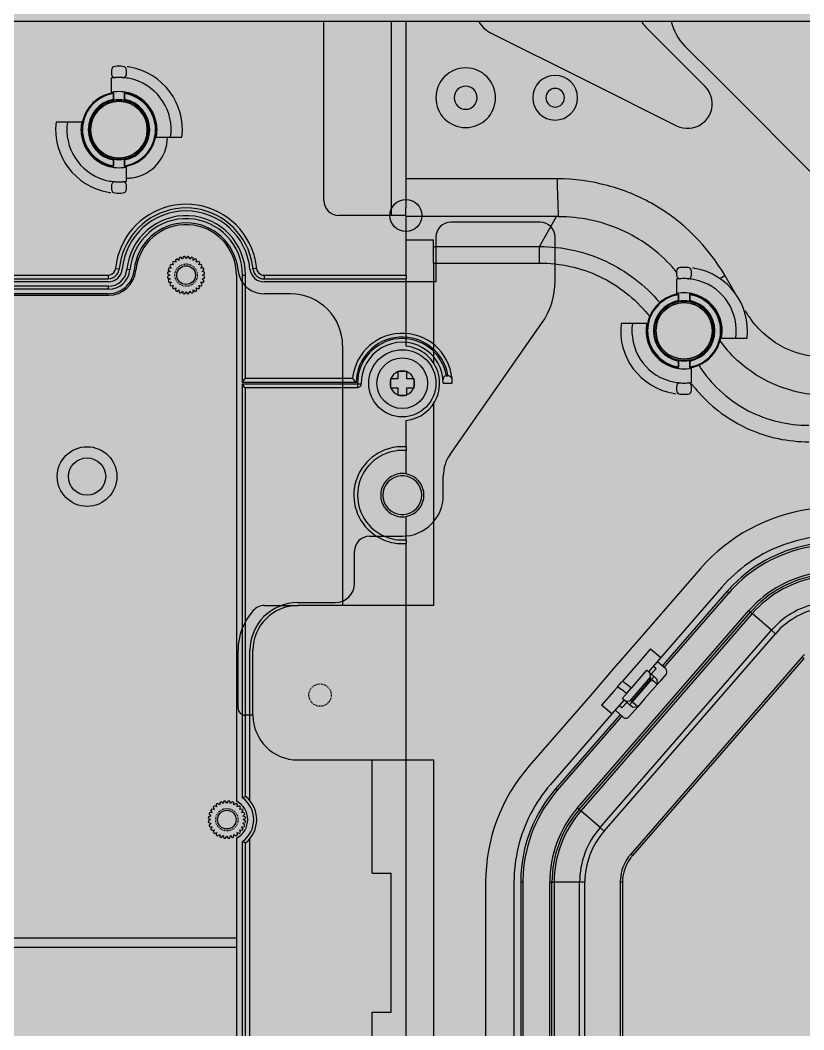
# Model space of a CAD drawing. Header units: millimetres. Extents: x -1070 to 42146, y 1440 to 12921.
# Drawn here: x 5864.5 to 5969.6, y 3381.2 to 3516.5 of the extents above; entities that cross this region are included whole.
import ezdxf

# ---------------------------------------------------------------- set-up
doc = ezdxf.new("R2010")
doc.units = ezdxf.units.MM
doc.linetypes.add('HIDDEN', pattern=[0.2, 0.1, -0.1])
for name, color, linetype in [('CITI-3MM实线CONTINUOUS', 7, 'Continuous'), ('CITIE-TAO实线CONTINUOUS', 7, 'Continuous'), ('CUPOST实线CONTINUOUS', 7, 'Continuous'), ('CUPOST隐藏线HIDDEN', 7, 'Continuous'), ('DW-PLUS-XIANGTI隐藏线HIDDEN', 7, 'Continuous'), ('M4-S_3实线CONTINUOUS', 7, 'Continuous'), ('M4-S实线CONTINUOUS', 7, 'Continuous'), ('QUE-PLATE-0314实线CONTINUOUS', 7, 'Continuous')]:
    doc.layers.add(name, color=color, linetype=linetype)

msp = doc.modelspace()

# ---------------------------------------------------------------- hatches: boundary and pattern name
at = {"lineweight": -3}
h = msp.add_hatch(color=256, dxfattribs=at)
h.dxf.hatch_style = 1
h.paths.add_polyline_path([(5611.757, 3767.826), (5611.757, 2767.826), (6111.757, 2767.826), (6111.757, 3767.826)])

# ---------------------------------------------------------------- linework, layer by layer
at = {"color": 7, "linetype": 'Continuous', "lineweight": -3}
for p, q in [((5986.157, 3516.326), (5863.257, 3516.326)), ((5905.236, 3492.326), (5905.236, 3516.326)), ((5914.257, 3516.326), (5914.257, 3490.326)), ((5916.257, 3491.327), (5916.257, 3516.326)), ((5949.754, 3514.24), (5948.432, 3515.563)), ((5927.502, 3514.874), (5940.413, 3508.419)), ((5952.321, 3511.674), (5949.754, 3514.24)), ((5953.664, 3513.018), (5957.703, 3508.978)), ((5956.36, 3507.635), (5952.321, 3511.674)), ((5876.757, 3509.81), (5876.757, 3509.309)), ((5878.757, 3509.309), (5878.757, 3509.81)), ((5876.757, 3506.827), (5876.757, 3508.754)), ((5940.413, 3508.419), (5952.551, 3502.35)), ((5957.703, 3508.978), (5981.948, 3484.733)), ((5877.007, 3506.668), (5877.007, 3506.769)), ((5877.007, 3506.668), (5877.007, 3505.882)), ((5877.007, 3505.882), (5877.007, 3505.78)), ((5878.507, 3506.769), (5878.507, 3506.668)), ((5878.507, 3506.668), (5878.507, 3505.882)), ((5878.507, 3505.78), (5878.507, 3505.882)), ((5870.829, 3502.826), (5869.316, 3502.826)), ((5872.756, 3502.826), (5870.829, 3502.826)), ((5882.758, 3500.826), (5884.685, 3500.826)), ((5884.685, 3500.826), (5886.198, 3500.826)), ((5877.007, 3497.871), (5877.007, 3497.77)), ((5877.007, 3497.77), (5877.007, 3496.984)), ((5878.507, 3497.77), (5878.507, 3497.871)), ((5878.507, 3497.77), (5878.507, 3496.984)), ((5877.007, 3496.882), (5877.007, 3496.984)), ((5878.507, 3496.984), (5878.507, 3496.882)), ((5878.757, 3494.898), (5878.757, 3496.825)), ((5920.757, 3495.239), (5916.257, 3495.237)), ((5936.551, 3495.246), (5920.757, 3495.239)), ((5876.757, 3494.343), (5876.757, 3493.842)), ((5878.757, 3493.842), (5878.757, 3494.343)), ((5916.241, 3490.326), (5916.241, 3491.327)), ((5916.257, 3490.326), (5907.236, 3490.326)), ((5916.257, 3482.326), (5916.257, 3490.326)), ((5936.456, 3490.164), (5916.257, 3490.164)), ((5934.151, 3486.171), (5936.456, 3490.164)), ((5916.257, 3487.054), (5919.957, 3487.054)), ((5919.957, 3486.171), (5919.957, 3487.054)), ((5919.957, 3483.949), (5919.957, 3486.171)), ((5919.957, 3486.171), (5934.151, 3486.171)), ((5934.151, 3483.949), (5934.151, 3486.171)), ((5919.957, 3483.949), (5919.957, 3470.539)), ((5919.957, 3483.949), (5934.151, 3483.949)), ((5877.3, 3483.231), (5877.798, 3483.183)), ((5896.214, 3483.231), (5895.716, 3483.183)), ((5952.554, 3482.841), (5952.554, 3482.34)), ((5954.554, 3482.34), (5954.554, 3482.841)), ((5863.257, 3482.326), (5876.304, 3482.326)), ((5863.257, 3481.826), (5876.304, 3481.826)), ((5876.304, 3482.326), (5876.304, 3481.826)), ((5897.209, 3482.326), (5916.257, 3482.326)), ((5897.209, 3482.326), (5897.209, 3481.826)), ((5897.209, 3481.826), (5916.257, 3481.826)), ((5916.257, 3482.326), (5916.257, 3481.826)), ((5916.257, 3472.801), (5916.257, 3481.826)), ((5952.554, 3481.785), (5952.554, 3479.858)), ((5958.35, 3481.872), (5959.037, 3482.262)), ((5960.401, 3479.893), (5959.04, 3482.251)), ((5876.304, 3479.826), (5847.209, 3479.826)), ((5900.757, 3479.826), (5897.209, 3479.826)), ((5952.804, 3479.699), (5952.804, 3479.801)), ((5952.804, 3479.699), (5952.804, 3478.913)), ((5952.804, 3478.913), (5952.804, 3478.812)), ((5954.304, 3479.801), (5954.304, 3479.699)), ((5954.304, 3479.699), (5954.304, 3478.913)), ((5954.304, 3478.812), (5954.304, 3478.913)), ((5946.625, 3475.857), (5945.113, 3475.857)), ((5948.553, 3475.857), (5946.625, 3475.857)), ((5958.555, 3473.857), (5960.482, 3473.857)), ((5960.482, 3473.857), (5961.995, 3473.857)), ((5907.757, 3472.826), (5907.757, 3438.026)), ((5952.804, 3470.903), (5952.804, 3470.801)), ((5952.804, 3470.801), (5952.804, 3470.015)), ((5954.304, 3470.801), (5954.304, 3470.903)), ((5954.304, 3470.801), (5954.304, 3470.015)), ((5952.804, 3469.914), (5952.804, 3470.015)), ((5954.304, 3470.015), (5954.304, 3469.914)), ((5954.554, 3467.929), (5954.554, 3469.856)), ((5952.554, 3467.374), (5952.554, 3466.873)), ((5954.554, 3466.873), (5954.554, 3467.374)), ((5919.957, 3465.113), (5919.957, 3438.026)), ((5916.257, 3459.307), (5916.257, 3462.851)), ((5916.257, 3459.307), (5916.257, 3458.805)), ((5916.257, 3455.682), (5916.257, 3458.805)), ((5916.257, 3446.847), (5916.257, 3449.969)), ((5915.522, 3446.83), (5916.257, 3446.847)), ((5916.257, 3446.847), (5916.257, 3446.345)), ((5916.257, 3438.026), (5916.257, 3446.345)), ((5955.762, 3442.986), (5947.547, 3433.536)), ((5958.63, 3440.493), (5950.415, 3431.043)), ((5951.094, 3430.452), (5959.309, 3439.903)), ((5951.32, 3430.255), (5959.536, 3439.706)), ((5959.309, 3439.903), (5959.536, 3439.706)), ((5897.253, 3438.026), (5901.725, 3438.026)), ((5907.757, 3438.026), (5901.725, 3438.026)), ((5916.257, 3438.026), (5907.757, 3438.026)), ((5919.957, 3438.026), (5916.257, 3438.026)), ((5916.257, 3417.326), (5916.257, 3438.026)), ((5939.261, 3410.896), (5962.253, 3437.344)), ((5939.488, 3410.699), (5962.479, 3437.147)), ((5962.7, 3436.955), (5939.709, 3410.507)), ((5962.253, 3437.344), (5962.479, 3437.147)), ((5962.479, 3437.147), (5962.7, 3436.955)), ((5965.277, 3434.715), (5962.7, 3436.955)), ((5942.286, 3408.267), (5965.277, 3434.715)), ((5942.819, 3407.803), (5965.811, 3434.251)), ((5965.811, 3434.251), (5965.277, 3434.715)), ((5947.547, 3433.536), (5943.838, 3429.269)), ((5893.725, 3424.326), (5893.725, 3432.026)), ((5895.725, 3423.326), (5895.725, 3432.026)), ((5969.385, 3431.144), (5946.393, 3404.696)), ((5949.056, 3432.223), (5947.416, 3430.337)), ((5949.056, 3432.223), (5950.415, 3431.043)), ((5969.611, 3430.948), (5969.385, 3431.144)), ((5947.416, 3430.337), (5945.277, 3427.876)), ((5969.611, 3430.948), (5946.62, 3404.499)), ((5950.415, 3431.043), (5948.775, 3429.156)), ((5949.431, 3429.91), (5949.808, 3429.582)), ((5951.088, 3429.53), (5950.031, 3430.449)), ((5950.635, 3429.924), (5951.094, 3430.452)), ((5950.861, 3429.727), (5951.32, 3430.255)), ((5943.838, 3429.269), (5943.098, 3428.418)), ((5946.48, 3426.973), (5948.548, 3429.353)), ((5948.775, 3429.156), (5948.548, 3429.353)), ((5948.963, 3428.992), (5948.775, 3429.156)), ((5948.963, 3428.992), (5949.274, 3428.721)), ((5948.963, 3428.992), (5949.004, 3428.41)), ((5949.808, 3429.582), (5949.152, 3428.828)), ((5949.529, 3428.5), (5949.201, 3428.122)), ((5949.274, 3428.721), (5949.434, 3428.582)), ((5949.434, 3428.582), (5949.529, 3428.5)), ((5949.529, 3428.5), (5949.907, 3428.172)), ((5951.137, 3428.825), (5950.284, 3427.844)), ((5943.098, 3428.418), (5940.986, 3425.988)), ((5944.607, 3427.105), (5944.136, 3426.563)), ((5944.607, 3427.105), (5944.69, 3427.2)), ((5944.69, 3427.2), (5945.164, 3427.746)), ((5945.164, 3427.746), (5945.277, 3427.876)), ((5949.004, 3428.41), (5946.264, 3425.259)), ((5949.106, 3428.205), (5946.482, 3425.186)), ((5949.201, 3428.122), (5946.577, 3425.103)), ((5949.956, 3427.466), (5948.215, 3425.464)), ((5949.106, 3428.205), (5949.201, 3428.122)), ((5949.201, 3428.122), (5949.3, 3428.037)), ((5949.3, 3428.037), (5949.49, 3427.871)), ((5949.49, 3427.871), (5949.956, 3427.466)), ((5949.907, 3428.172), (5949.956, 3427.466)), ((5950.284, 3427.844), (5949.956, 3427.466)), ((5940.986, 3425.988), (5932.771, 3416.538)), ((5944.136, 3426.563), (5942.496, 3424.676)), ((5945.268, 3425.579), (5945.739, 3426.121)), ((5945.739, 3426.121), (5945.822, 3426.216)), ((5945.822, 3426.216), (5946.409, 3426.892)), ((5946.409, 3426.892), (5946.48, 3426.973)), ((5943.854, 3423.495), (5942.496, 3424.676)), ((5945.494, 3425.382), (5943.854, 3423.495)), ((5945.216, 3424.299), (5944.838, 3424.627)), ((5945.872, 3425.054), (5945.216, 3424.299)), ((5945.683, 3425.218), (5945.268, 3425.579)), ((5945.683, 3425.218), (5946.264, 3425.259)), ((5945.994, 3424.948), (5945.683, 3425.218)), ((5946.154, 3424.809), (5945.994, 3424.948)), ((5946.249, 3424.726), (5946.154, 3424.809)), ((5946.249, 3424.726), (5946.577, 3425.103)), ((5946.626, 3424.398), (5946.249, 3424.726)), ((5946.577, 3425.103), (5946.482, 3425.186)), ((5946.676, 3425.018), (5946.577, 3425.103)), ((5946.626, 3424.398), (5947.332, 3424.447)), ((5947.332, 3424.447), (5946.676, 3425.018)), ((5947.332, 3424.447), (5947.004, 3424.07)), ((5948.215, 3425.464), (5947.332, 3424.447)), ((5895.725, 3423.326), (5894.725, 3423.326)), ((5943.854, 3423.495), (5935.639, 3414.045)), ((5944.389, 3423.958), (5945.445, 3423.04)), ((5944.993, 3423.433), (5944.533, 3422.905)), ((5945.219, 3423.236), (5944.76, 3422.708)), ((5947.004, 3424.07), (5946.151, 3423.089)), ((5944.533, 3422.905), (5936.318, 3413.454)), ((5944.76, 3422.708), (5936.544, 3413.257)), ((5901.725, 3417.326), (5916.257, 3417.326)), ((5911.725, 3402.154), (5911.725, 3417.326)), ((5916.257, 3417.326), (5919.957, 3417.326)), ((5916.257, 3368.326), (5916.257, 3417.326)), ((5919.957, 3417.326), (5919.957, 3368.326)), ((5936.544, 3413.257), (5936.318, 3413.454)), ((5939.261, 3410.896), (5939.488, 3410.699)), ((5939.488, 3410.699), (5939.709, 3410.507)), ((5942.286, 3408.267), (5939.709, 3410.507)), ((5942.819, 3407.803), (5942.286, 3408.267)), ((5946.62, 3404.499), (5946.393, 3404.696)), ((5911.725, 3402.154), (5914.257, 3402.154)), ((5914.257, 3383.498), (5914.257, 3402.154)), ((5926.933, 3400.924), (5926.933, 3358.504)), ((5930.733, 3400.924), (5930.733, 3358.504)), ((5931.633, 3400.924), (5931.633, 3358.504)), ((5931.933, 3400.924), (5931.633, 3400.924)), ((5931.933, 3400.924), (5931.933, 3358.504)), ((5935.533, 3358.504), (5935.533, 3400.924)), ((5935.533, 3400.924), (5935.833, 3400.924)), ((5935.833, 3361.163), (5935.833, 3400.924)), ((5935.833, 3400.924), (5936.126, 3400.924)), ((5936.126, 3400.924), (5936.126, 3361.163)), ((5939.54, 3400.924), (5936.126, 3400.924)), ((5940.247, 3400.924), (5939.54, 3400.924)), ((5939.54, 3361.163), (5939.54, 3400.924)), ((5940.247, 3361.163), (5940.247, 3400.924)), ((5944.983, 3400.924), (5944.983, 3361.163)), ((5945.283, 3400.924), (5944.983, 3400.924)), ((5945.283, 3400.924), (5945.283, 3361.163)), ((5911.725, 3368.326), (5911.725, 3383.498)), ((5911.725, 3383.498), (5914.257, 3383.498))]:
    msp.add_line(p, q, dxfattribs=at)
at = {"color": 1, "lineweight": -3}
msp.add_circle((5916.241, 3490.326), 2.14, dxfattribs=at)
at = {"color": 7, "linetype": 'Continuous', "lineweight": -3}
for centre, radius, start, end in [((5928.977, 3517.826), 3.3, 207.03569, 230.94721), ((5928.977, 3517.826), 3.3, 230.94721, 243.43495), ((5950.694, 3517.826), 3.2, 207.95319, 225), ((5958.472, 3517.826), 6.8, 192.74359, 225), ((5877.257, 3509.81), 0.5, 93.58332, 180), ((5877.757, 3501.826), 8.5, 86.41668, 93.58332), ((5878.257, 3509.81), 0.5, 0, 86.41668), ((5877.757, 3501.826), 8.5, 80.15881, 82.46232), ((5877.757, 3501.826), 8.5, 353.24367, 80.15881), ((5924.257, 3506.107), 4, 0, 180), ((5877.257, 3509.309), 0.5, 180, 273.82255), ((5877.757, 3501.826), 7, 95.29417, 98.21321), ((5877.757, 3501.826), 7, 86.17745, 93.82255), ((5878.257, 3509.309), 0.5, 266.17745, 0), ((5877.757, 3501.826), 7, 79.76053, 86.17743), ((5877.757, 3501.826), 7, 73.4912, 79.76053), ((5877.757, 3501.826), 7, 351.78679, 73.4912), ((5936.257, 3506.107), 3, 0, 180), ((5924.257, 3506.107), 1.55, 0, 180), ((5936.257, 3506.107), 1.25, 0, 180), ((5954.026, 3505.301), 3.3, 336.11579, 45), ((5877.757, 3501.826), 5, 98.62693, 177.53429), ((5877.757, 3501.826), 4.9, 98.80437, 261.19563), ((5877.757, 3501.826), 4.125, 100.47568, 259.52432), ((5877.757, 3501.826), 4.025, 100.739, 180), ((5877.757, 3501.826), 4, 100.74093, 177.39131), ((5877.757, 3501.826), 4, 100.74093, 177.39131), ((5877.757, 3501.826), 3.8, 0, 180), ((5877.757, 3501.826), 5.1, 71.32047, 101.30773), ((5877.757, 3501.826), 4.025, 79.261, 100.739), ((5877.757, 3501.826), 4, 79.25907, 100.74093), ((5877.757, 3501.826), 4, 79.25907, 100.74093), ((5877.757, 3501.826), 4, 2.60869, 79.25907), ((5877.757, 3501.826), 5, 0, 81.37307), ((5877.757, 3501.826), 4.9, 278.80437, 81.19563), ((5877.757, 3501.826), 4.125, 280.47568, 79.52432), ((5877.757, 3501.826), 4.025, 0, 79.261), ((5877.757, 3501.826), 5.1, 11.21536, 71.32047), ((5878.757, 3500.826), 5.5, 68.64836, 72.7264), ((5924.257, 3506.107), 4, 180, 0), ((5924.257, 3506.107), 1.55, 180, 0), ((5936.257, 3506.107), 3, 180, 0), ((5936.257, 3506.107), 1.25, 180, 0), ((5954.026, 3505.301), 3.3, 304.69073, 336.11579), ((5877.757, 3501.826), 8.5, 173.24367, 260.15881), ((5877.757, 3501.826), 7, 171.78679, 253.4912), ((5877.757, 3501.826), 5.1, 176.40894, 191.21536), ((5877.757, 3501.826), 5.1, 168.69227, 176.40894), ((5877.757, 3501.826), 5, 177.53429, 180), ((5877.757, 3501.826), 5, 180, 261.37307), ((5877.757, 3501.826), 4.025, 180, 259.261), ((5877.757, 3501.826), 4, 177.39131, 180), ((5877.757, 3501.826), 4, 177.39131, 180), ((5877.757, 3501.826), 4, 180, 182.60869), ((5877.757, 3501.826), 4, 180, 182.60869), ((5877.757, 3501.826), 4, 182.60869, 259.25907), ((5877.757, 3501.826), 4, 182.60869, 259.25907), ((5877.757, 3501.826), 3.8, 180, 0), ((5877.757, 3501.826), 4, 280.74093, 357.39131), ((5877.757, 3501.826), 4.025, 280.739, 0), ((5877.757, 3501.826), 5, 278.62693, 357.53429), ((5877.757, 3501.826), 4, 0, 2.60869), ((5877.757, 3501.826), 4, 0, 2.60869), ((5877.757, 3501.826), 4, 357.39131, 0), ((5877.757, 3501.826), 5, 357.53429, 0), ((5877.757, 3501.826), 5.1, 356.40894, 11.21536), ((5954.026, 3505.301), 3.3, 243.43495, 304.69073), ((5877.757, 3501.826), 5.1, 191.21536, 251.32047), ((5878.757, 3500.826), 5.5, 277.70834, 0), ((5877.757, 3501.826), 5.1, 348.69227, 356.40894), ((5878.757, 3500.826), 5.5, 197.29719, 201.35164), ((5877.757, 3501.826), 4.025, 259.261, 280.739), ((5877.757, 3501.826), 4, 259.25907, 280.74093), ((5877.757, 3501.826), 4, 259.25907, 280.74093), ((5877.757, 3501.826), 5.1, 251.32047, 281.30773), ((5877.757, 3501.826), 7, 253.4912, 259.76053), ((5877.757, 3501.826), 7, 259.76053, 266.17743), ((5877.257, 3494.343), 0.5, 86.17745, 180), ((5877.757, 3501.826), 7, 266.17745, 273.82255), ((5878.257, 3494.343), 0.5, 0, 93.82255), ((5877.757, 3501.826), 7, 275.29417, 278.21321), ((5878.757, 3500.826), 5.5, 270, 277.70834), ((4705.174, 3451.891), 1232.14, 1.779943, 2.016316), ((5877.757, 3501.826), 8.5, 260.15881, 262.46232), ((5877.257, 3493.842), 0.5, 180, 266.41668), ((5878.257, 3493.842), 0.5, 273.58332, 0), ((5877.757, 3501.826), 8.5, 266.41668, 273.58332), ((5907.236, 3492.326), 2, 180, 270), ((5886.757, 3482.326), 9.5, 18.07978, 161.92042), ((5886.757, 3482.326), 9, 17.98118, 162.01862), ((5886.757, 3482.326), 7, 5.46502, 174.53498), ((5886.757, 3482.326), 9.5, 161.92042, 168.15549), ((5886.757, 3482.326), 9.5, 5.46502, 18.07978), ((5886.757, 3482.326), 9.5, 168.15549, 174.53498), ((5886.757, 3482.326), 9, 168.27738, 174.53498), ((5886.757, 3482.326), 9, 162.01862, 168.27738), ((5886.757, 3482.326), 9, 5.46502, 17.98118), ((5876.304, 3483.326), 1, 270, 335.42213), ((5876.304, 3483.326), 1, 335.42213, 344.74108), ((5876.304, 3483.326), 1, 344.74108, 354.53498), ((5876.304, 3483.326), 1.5, 316.96044, 345.14363), ((5876.304, 3483.326), 1.5, 345.14363, 354.53498), ((5876.304, 3483.326), 3.5, 344.73913, 354.53498), ((5897.209, 3483.326), 3.5, 185.46502, 188.65939), ((5897.209, 3483.326), 3.5, 188.65939, 213.64335), ((5897.209, 3483.326), 1.5, 185.46502, 232.42546), ((5897.209, 3483.326), 1, 185.46502, 241.82368), ((5936.819, 3469.708), 20.431, 39.63344, 42.04869), ((5953.054, 3482.841), 0.5, 93.58332, 180), ((5953.554, 3474.857), 8.5, 86.41668, 93.58332), ((5954.054, 3482.841), 0.5, 0, 86.41668), ((5953.554, 3474.857), 8.5, 80.15881, 82.46232), ((5953.554, 3474.857), 8.5, 353.24367, 80.15881), ((5876.304, 3483.326), 1.5, 270, 316.96044), ((5876.304, 3483.326), 3.5, 317.04975, 344.73913), ((5897.209, 3483.326), 3.5, 213.64335, 222.95025), ((5897.209, 3483.326), 1.5, 232.42546, 260.60865), ((5897.209, 3483.326), 1, 241.82368, 260.20611), ((5897.209, 3483.326), 1.5, 260.60865, 270), ((5897.209, 3483.326), 1, 260.20611, 270), ((5953.054, 3482.34), 0.5, 180, 273.82255), ((5953.554, 3474.857), 7, 95.29417, 98.21321), ((5953.554, 3474.857), 7, 90, 93.82255), ((5953.554, 3474.857), 7, 86.17745, 90), ((5954.054, 3482.34), 0.5, 266.17745, 0), ((5953.554, 3474.857), 7, 79.76053, 86.17743), ((5953.554, 3474.857), 7, 73.4912, 79.76053), ((5953.554, 3474.857), 7, 351.78679, 73.4912), ((5876.304, 3483.326), 3.5, 270, 317.04975), ((5897.209, 3483.326), 3.5, 222.95025, 270), ((5953.554, 3474.857), 5.1, 71.32047, 101.30773), ((5900.757, 3472.826), 7, 0, 90), ((5953.554, 3474.857), 5, 98.62693, 177.53429), ((5953.554, 3474.857), 4.9, 98.80437, 261.19563), ((5953.554, 3474.857), 4.125, 100.47568, 259.52432), ((5953.554, 3474.857), 4.025, 100.739, 180), ((5953.554, 3474.857), 4, 100.74093, 177.39131), ((5953.554, 3474.857), 4, 100.74093, 177.39131), ((5953.554, 3474.857), 3.8, 0, 180), ((5953.554, 3474.857), 4.025, 79.261, 100.739), ((5953.554, 3474.857), 4, 79.25907, 100.74093), ((5953.554, 3474.857), 4, 79.25907, 100.74093), ((5953.554, 3474.857), 4, 2.60869, 79.25907), ((5953.554, 3474.857), 5, 0, 81.37307), ((5953.554, 3474.857), 4.9, 278.80437, 81.19563), ((5953.554, 3474.857), 4.125, 280.47568, 79.52432), ((5953.554, 3474.857), 4.025, 0, 79.261), ((5953.554, 3474.857), 5.1, 11.21536, 71.32047), ((5972.644, 3483.828), 12.572, 209.72265, 217.28395), ((5953.554, 3474.857), 8.5, 173.24367, 260.15881), ((5953.554, 3474.857), 7, 171.78679, 253.4912), ((5953.554, 3474.857), 5.1, 168.69227, 176.40894), ((5934.022, 3465.059), 18.973, 38.144, 39.28673), ((5953.554, 3474.857), 5.1, 356.40894, 11.21536), ((5953.554, 3474.857), 5.1, 176.40894, 191.21536), ((5953.554, 3474.857), 5, 177.53429, 180), ((5953.554, 3474.857), 5, 180, 261.37307), ((5953.554, 3474.857), 4.025, 180, 259.261), ((5953.554, 3474.857), 4, 177.39131, 180), ((5953.554, 3474.857), 4, 177.39131, 180), ((5953.554, 3474.857), 4, 180, 182.60869), ((5953.554, 3474.857), 4, 180, 182.60869), ((5953.554, 3474.857), 4, 182.60869, 259.25907), ((5953.554, 3474.857), 4, 182.60869, 259.25907), ((5953.554, 3474.857), 3.8, 180, 0), ((5953.554, 3474.857), 4, 280.74093, 357.39131), ((5953.554, 3474.857), 4.025, 280.739, 0), ((5953.554, 3474.857), 5, 278.62693, 357.53429), ((5953.554, 3474.857), 4, 0, 2.60869), ((5953.554, 3474.857), 4, 357.39131, 0), ((5953.554, 3474.857), 5, 357.53429, 0), ((5953.554, 3474.857), 5.1, 348.69227, 356.40894), ((5953.554, 3474.857), 5.1, 191.21536, 251.32047), ((5972.846, 3484.121), 17.964, 216.24028, 219.37463), ((5915.757, 3467.826), 5, 49.11788, 84.26083), ((5972.86, 3484.132), 17.981, 219.37363, 223.10396), ((5915.757, 3467.826), 5, 338.93197, 49.11788), ((5953.554, 3474.857), 4.025, 259.261, 280.739), ((5953.554, 3474.857), 4, 259.25907, 280.74093), ((5953.554, 3474.857), 4, 259.25907, 280.74093), ((5915.757, 3467.826), 1.65, 0, 180), ((5953.554, 3474.857), 5.1, 251.32047, 281.30773), ((5970.515, 3479.812), 17.785, 212.50322, 214.71887), ((5915.757, 3467.826), 1.65, 180, 0), ((5953.554, 3474.857), 7, 253.4912, 259.76053), ((5953.554, 3474.857), 7, 259.76053, 266.17743), ((5953.054, 3467.374), 0.5, 86.17745, 180), ((5953.554, 3474.857), 7, 266.17745, 273.82255), ((5954.054, 3467.374), 0.5, 0, 93.82255), ((5953.554, 3474.857), 7, 275.29417, 278.21321), ((5970.326, 3479.755), 19.812, 217.2378, 219.48717), ((5953.554, 3474.857), 8.5, 260.15881, 262.46232), ((5953.054, 3466.873), 0.5, 180, 266.41668), ((5953.554, 3474.857), 8.5, 266.41668, 273.58332), ((5954.054, 3466.873), 0.5, 273.58332, 0), ((5970.372, 3479.792), 19.87, 219.48685, 221.63157), ((5915.757, 3467.826), 5, 275.73917, 338.93197), ((5915.757, 3452.826), 6.5, 106.56201, 246.48078), ((5915.757, 3452.826), 6, 106.27553, 253.72456), ((5915.757, 3452.826), 6.5, 85.58827, 106.56201), ((5915.757, 3452.826), 6, 92.23784, 106.27553), ((5915.757, 3452.826), 6, 85.21981, 92.23784), ((5915.757, 3452.826), 2.9, 111.43698, 180), ((5915.757, 3452.826), 2.9, 68.55796, 111.43698), ((5915.757, 3452.826), 2.9, 0, 68.55796), ((5915.757, 3452.826), 2.6, 94.35052, 180), ((5915.757, 3452.826), 2.6, 85.64472, 94.35052), ((5915.757, 3452.826), 2.6, 0, 85.64472), ((5915.757, 3452.826), 2.9, 180, 248.56518), ((5915.757, 3452.826), 2.6, 180, 265.64931), ((5915.757, 3452.826), 2.6, 274.35317, 0), ((5915.757, 3452.826), 2.9, 291.4327, 0), ((5915.757, 3452.826), 2.9, 248.56518, 291.4327), ((5915.757, 3452.826), 2.6, 265.64931, 274.35317), ((5973.724, 3427.372), 23.8, 98, 139), ((5915.757, 3452.826), 6.5, 246.48078, 260.29262), ((5915.757, 3452.826), 6, 253.72456, 267.76219), ((5915.757, 3452.826), 6.5, 260.29262, 267.25173), ((5915.757, 3452.826), 6.5, 267.25173, 274.41173), ((5973.724, 3427.372), 19.1, 98, 135.5632), ((5973.724, 3427.372), 20, 98, 111.66767), ((5973.724, 3427.372), 18.8, 98, 135.57998), ((5973.724, 3427.372), 20, 111.66767, 125.33729), ((5973.724, 3427.372), 20, 125.33729, 139), ((5973.724, 3427.372), 15.2, 98, 139), ((5973.724, 3427.372), 14.9, 98, 139), ((5973.724, 3427.372), 19.1, 135.5632, 139), ((5973.724, 3427.372), 14.607, 98, 139), ((5973.724, 3427.372), 18.8, 135.57998, 139), ((5901.725, 3432.026), 6, 90, 180), ((5897.253, 3436.026), 2, 90, 138.18969), ((5973.724, 3427.372), 11.193, 98, 139), ((5901.725, 3432.026), 8, 138.18969, 180), ((5973.724, 3427.372), 10.486, 98, 139), ((5973.724, 3427.372), 5.75, 134.39694, 139), ((5950.76, 3429.153), 0.5, 319, 49), ((5941.757, 3421.826), 6, 59.71281, 61.6346), ((5942.037, 3422.319), 6.433, 56.1753, 59.7563), ((5941.757, 3421.826), 6, 50.10364, 59.71281), ((5941.757, 3421.826), 6, 47.20795, 50.10364), ((5894.725, 3424.326), 1, 180, 270), ((5901.725, 3423.326), 6, 180, 270), ((5945.774, 3423.417), 0.5, 229, 319), ((5950.733, 3400.924), 23.8, 139, 180), ((5950.733, 3400.924), 20, 139, 152.66765), ((5950.733, 3400.924), 19.1, 139, 176.5632), ((5950.733, 3400.924), 18.8, 139, 176.57999), ((5950.733, 3400.924), 15.2, 139, 180), ((5950.733, 3400.924), 20, 152.66765, 166.3372), ((5950.733, 3400.924), 14.9, 139, 180), ((5950.733, 3400.924), 14.607, 139, 180), ((5950.733, 3400.924), 11.193, 139, 180), ((5950.733, 3400.924), 10.486, 139, 180), ((5950.733, 3400.924), 20, 166.3372, 180), ((5950.733, 3400.924), 5.75, 143.60306, 175.39694), ((5950.733, 3400.924), 5.45, 143.58705, 175.41209), ((5950.733, 3400.924), 5.75, 139, 143.60306), ((5950.733, 3400.924), 5.45, 139, 143.58705), ((5950.733, 3400.924), 19.1, 176.5632, 180), ((5950.733, 3400.924), 18.8, 176.57999, 180), ((5950.733, 3400.924), 5.75, 175.39694, 180), ((5950.733, 3400.924), 5.45, 175.41209, 180)]:
    msp.add_arc(centre, radius, start, end, dxfattribs=at)
for centre, major_axis, ratio, start_param, end_param in [((5932.211, 3461.754), (9.608, 27.513), 0.7373697, 0.2400649, 0.2520176), ((5949.303, 3428.431), (0.226, -0.197), 1, -2.3561945, -1.5707963), ((5946.285, 3424.96), (0.226, -0.197), 1, 1.5707963, 2.3561945)]:
    msp.add_ellipse(centre, major_axis=major_axis, ratio=ratio, start_param=start_param, end_param=end_param, dxfattribs=at)
for points, knots in [([(5959.04, 3482.251), (5956.786, 3486.124), (5951.753, 3491.203), (5943.345, 3494.599), (5938.81, 3495.239), (5936.551, 3495.246)], [0, 0, 0, 0, 0.4979446, 0.7489634, 1, 1, 1, 1]), ([(5951.99, 3483.392), (5950.084, 3485.506), (5945.323, 3488.969), (5939.565, 3490.153), (5936.719, 3490.162)], [0, 0, 0, 0, 0.5000432, 1, 1, 1, 1]), ([(5934.151, 3486.171), (5937.19, 3486.159), (5943.34, 3484.815), (5948.326, 3480.963), (5950.281, 3478.636)], [0, 0, 0, 0, 0.4999831, 1, 1, 1, 1]), ([(5934.151, 3483.949), (5936.901, 3483.949), (5942.478, 3482.735), (5946.965, 3479.202), (5948.707, 3477.073)], [0, 0, 0, 0, 0.4999956, 1, 1, 1, 1]), ([(5972.693, 3471.268), (5970.774, 3471.258), (5966.872, 3472.124), (5963.803, 3474.686), (5962.641, 3476.213)], [0, 0, 0, 0, 0.5000431, 1, 1, 1, 1]), ([(5972.602, 3466.197), (5970.212, 3466.222), (5965.388, 3467.242), (5961.366, 3470.099), (5959.731, 3471.845)], [0, 0, 0, 0, 0.499922, 1, 1, 1, 1]), ([(5955.897, 3469.683), (5957.484, 3467.392), (5961.835, 3463.511), (5967.509, 3462.189), (5970.296, 3462.202)], [0, 0, 0, 0, 0.5000173, 1, 1, 1, 1]), ([(5955.52, 3466.591), (5957.353, 3464.529), (5961.949, 3461.139), (5967.537, 3459.981), (5970.296, 3459.981)], [0, 0, 0, 0, 0.4999964, 1, 1, 1, 1])]:
    msp.add_open_spline(points, degree=3, knots=knots, dxfattribs=at)
msp.add_open_spline([(5945.618, 3427.663), (5945.951, 3427.44), (5946.269, 3427.19), (5946.561, 3426.916)], degree=3, dxfattribs=at)
at = {"layer": 'CITI-3MM实线CONTINUOUS', "color": 7, "lineweight": -3}
for centre, radius in [((5877.757, 3501.826), 4), ((5877.757, 3501.826), 3.8), ((5953.554, 3474.857), 4), ((5953.554, 3474.857), 3.8)]:
    msp.add_circle(centre, radius, dxfattribs=at)
at = {"layer": 'CITIE-TAO实线CONTINUOUS', "color": 7, "lineweight": -3}
for p, q in [((5877.007, 3505.78), (5877.007, 3506.769)), ((5878.507, 3505.78), (5878.507, 3506.769)), ((5877.007, 3496.882), (5877.007, 3497.871)), ((5878.507, 3496.882), (5878.507, 3497.871)), ((5952.804, 3478.812), (5952.804, 3479.801)), ((5954.304, 3478.812), (5954.304, 3479.801)), ((5952.804, 3469.914), (5952.804, 3470.903)), ((5954.304, 3469.914), (5954.304, 3470.903))]:
    msp.add_line(p, q, dxfattribs=at)
for centre in [(5877.757, 3501.826), (5953.554, 3474.857)]:
    msp.add_circle(centre, 4.025, dxfattribs=at)
for centre, radius, start, end in [((5877.757, 3501.826), 5, 98.62693, 180), ((5877.757, 3501.826), 4.9, 98.80437, 261.19563), ((5877.757, 3501.826), 4.125, 100.47568, 259.52432), ((5877.757, 3501.826), 4.9, 278.80437, 81.19563), ((5877.757, 3501.826), 4.125, 280.47568, 79.52432), ((5877.757, 3501.826), 5, 278.62693, 0), ((5953.554, 3474.857), 5, 98.62693, 180), ((5953.554, 3474.857), 4.9, 98.80437, 261.19563), ((5953.554, 3474.857), 4.125, 100.47568, 259.52432), ((5953.554, 3474.857), 4.9, 278.80437, 81.19563), ((5953.554, 3474.857), 4.125, 280.47568, 79.52432), ((5953.554, 3474.857), 5, 278.62693, 0)]:
    msp.add_arc(centre, radius, start, end, dxfattribs=at)
at = {"layer": 'CUPOST实线CONTINUOUS', "color": 7, "lineweight": -3}
for p, q in [((5884.913, 3484.014), (5885.037, 3483.698)), ((5885.385, 3484.046), (5885.069, 3484.17)), ((5885.334, 3484.382), (5885.385, 3484.046)), ((5885.802, 3484.308), (5885.521, 3484.499)), ((5885.828, 3484.647), (5885.802, 3484.308)), ((5886.267, 3484.471), (5886.036, 3484.72)), ((5886.367, 3484.795), (5886.267, 3484.471)), ((5886.757, 3484.526), (5886.587, 3484.82)), ((5886.927, 3484.82), (5886.757, 3484.526)), ((5887.246, 3484.471), (5887.146, 3484.795)), ((5887.477, 3484.72), (5887.246, 3484.471)), ((5887.711, 3484.308), (5887.686, 3484.647)), ((5887.992, 3484.499), (5887.711, 3484.308)), ((5888.128, 3484.046), (5888.179, 3484.382)), ((5888.445, 3484.17), (5888.128, 3484.046)), ((5888.477, 3483.698), (5888.601, 3484.014)), ((5884.612, 3482.815), (5884.287, 3482.715)), ((5884.363, 3483.047), (5884.612, 3482.815)), ((5884.775, 3483.28), (5884.436, 3483.255)), ((5884.583, 3483.561), (5884.775, 3483.28)), ((5885.037, 3483.698), (5884.701, 3483.748)), ((5888.813, 3483.748), (5888.477, 3483.698)), ((5888.739, 3483.28), (5888.93, 3483.561)), ((5889.078, 3483.255), (5888.739, 3483.28)), ((5888.902, 3482.815), (5889.151, 3483.047)), ((5889.226, 3482.715), (5888.902, 3482.815)), ((5884.262, 3482.496), (5884.557, 3482.326)), ((5884.557, 3482.326), (5884.262, 3482.156)), ((5884.287, 3481.936), (5884.612, 3481.836)), ((5884.612, 3481.836), (5884.363, 3481.605)), ((5884.436, 3481.397), (5884.775, 3481.371)), ((5884.775, 3481.371), (5884.583, 3481.091)), ((5888.739, 3481.371), (5889.078, 3481.397)), ((5888.93, 3481.091), (5888.739, 3481.371)), ((5888.902, 3481.836), (5889.226, 3481.936)), ((5889.151, 3481.605), (5888.902, 3481.836)), ((5888.957, 3482.326), (5889.251, 3482.496)), ((5889.251, 3482.156), (5888.957, 3482.326)), ((5884.701, 3480.904), (5885.037, 3480.954)), ((5885.037, 3480.954), (5884.913, 3480.638)), ((5885.069, 3480.482), (5885.385, 3480.606)), ((5885.385, 3480.606), (5885.334, 3480.27)), ((5885.521, 3480.152), (5885.802, 3480.344)), ((5885.802, 3480.344), (5885.828, 3480.005)), ((5886.036, 3479.932), (5886.267, 3480.181)), ((5886.267, 3480.181), (5886.367, 3479.856)), ((5886.587, 3479.832), (5886.757, 3480.126)), ((5886.757, 3480.126), (5886.927, 3479.832)), ((5887.146, 3479.856), (5887.246, 3480.181)), ((5887.246, 3480.181), (5887.477, 3479.932)), ((5887.686, 3480.005), (5887.711, 3480.344)), ((5887.711, 3480.344), (5887.992, 3480.152)), ((5888.179, 3480.27), (5888.128, 3480.606)), ((5888.128, 3480.606), (5888.445, 3480.482)), ((5888.601, 3480.638), (5888.477, 3480.954)), ((5888.477, 3480.954), (5888.813, 3480.904)), ((5890.381, 3411.014), (5890.505, 3410.698)), ((5890.854, 3411.046), (5890.538, 3411.17)), ((5890.803, 3411.382), (5890.854, 3411.046)), ((5891.271, 3411.308), (5890.99, 3411.499)), ((5891.296, 3411.647), (5891.271, 3411.308)), ((5891.736, 3411.471), (5891.505, 3411.72)), ((5891.836, 3411.795), (5891.736, 3411.471)), ((5892.225, 3411.526), (5892.056, 3411.82)), ((5892.395, 3411.82), (5892.225, 3411.526)), ((5892.715, 3411.471), (5892.615, 3411.795)), ((5892.946, 3411.72), (5892.715, 3411.471)), ((5893.18, 3411.308), (5893.155, 3411.647)), ((5893.461, 3411.499), (5893.18, 3411.308)), ((5893.597, 3411.046), (5893.648, 3411.382)), ((5893.913, 3411.17), (5893.597, 3411.046)), ((5893.945, 3410.698), (5894.07, 3411.014)), ((5889.731, 3409.496), (5890.025, 3409.326)), ((5890.081, 3409.815), (5889.756, 3409.715)), ((5889.832, 3410.047), (5890.081, 3409.815)), ((5890.243, 3410.28), (5889.905, 3410.255)), ((5890.052, 3410.561), (5890.243, 3410.28)), ((5890.505, 3410.698), (5890.169, 3410.748)), ((5894.281, 3410.748), (5893.945, 3410.698)), ((5894.208, 3410.28), (5894.399, 3410.561)), ((5894.546, 3410.255), (5894.208, 3410.28)), ((5894.37, 3409.815), (5894.619, 3410.047)), ((5894.695, 3409.715), (5894.37, 3409.815)), ((5894.425, 3409.326), (5894.72, 3409.496)), ((5890.025, 3409.326), (5889.731, 3409.156)), ((5889.756, 3408.936), (5890.081, 3408.836)), ((5890.081, 3408.836), (5889.832, 3408.605)), ((5889.905, 3408.397), (5890.243, 3408.371)), ((5890.243, 3408.371), (5890.052, 3408.091)), ((5894.208, 3408.371), (5894.546, 3408.397)), ((5894.399, 3408.091), (5894.208, 3408.371)), ((5894.37, 3408.836), (5894.695, 3408.936)), ((5894.619, 3408.605), (5894.37, 3408.836)), ((5894.72, 3409.156), (5894.425, 3409.326)), ((5890.169, 3407.904), (5890.505, 3407.954)), ((5890.505, 3407.954), (5890.381, 3407.638)), ((5890.538, 3407.482), (5890.854, 3407.606)), ((5890.854, 3407.606), (5890.803, 3407.27)), ((5890.99, 3407.152), (5891.271, 3407.344)), ((5891.271, 3407.344), (5891.296, 3407.005)), ((5891.505, 3406.932), (5891.736, 3407.181)), ((5891.736, 3407.181), (5891.836, 3406.856)), ((5892.056, 3406.832), (5892.225, 3407.126)), ((5892.225, 3407.126), (5892.395, 3406.832)), ((5892.615, 3406.856), (5892.715, 3407.181)), ((5892.715, 3407.181), (5892.946, 3406.932)), ((5893.155, 3407.005), (5893.18, 3407.344)), ((5893.18, 3407.344), (5893.461, 3407.152)), ((5893.648, 3407.27), (5893.597, 3407.606)), ((5893.597, 3407.606), (5893.913, 3407.482)), ((5894.07, 3407.638), (5893.945, 3407.954)), ((5893.945, 3407.954), (5894.281, 3407.904))]:
    msp.add_line(p, q, dxfattribs=at)
for centre in [(5886.757, 3482.326), (5892.225, 3409.326)]:
    msp.add_circle(centre, 1.25, dxfattribs=at)
for centre, start, end in [((5886.757, 3482.326), 132.46754, 137.53244), ((5886.757, 3482.326), 119.6104, 124.6753), ((5886.757, 3482.326), 106.75326, 111.81816), ((5886.757, 3482.326), 93.89612, 98.96102), ((5886.757, 3482.326), 81.0389, 86.10388), ((5886.757, 3482.326), 68.18176, 73.24666), ((5886.757, 3482.326), 55.32462, 60.38952), ((5886.757, 3482.326), 42.46748, 47.53238), ((5886.757, 3482.326), 171.03896, 176.10386), ((5886.757, 3482.326), 158.18182, 163.24672), ((5886.757, 3482.326), 145.32468, 150.38958), ((5886.757, 3482.326), 29.61034, 34.67524), ((5886.757, 3482.326), 16.7532, 21.8181), ((5886.757, 3482.326), 3.89606, 8.96096), ((5886.757, 3482.326), 183.8961, 188.961), ((5886.757, 3482.326), 196.75324, 201.81814), ((5886.757, 3482.326), 338.18178, 343.24668), ((5886.757, 3482.326), 351.03892, 356.10382), ((5886.757, 3482.326), 209.61038, 214.67528), ((5886.757, 3482.326), 222.46752, 227.53242), ((5886.757, 3482.326), 235.32466, 240.38956), ((5886.757, 3482.326), 248.1818, 253.2467), ((5886.757, 3482.326), 286.75322, 291.81812), ((5886.757, 3482.326), 299.61036, 304.67526), ((5886.757, 3482.326), 312.4675, 317.5324), ((5886.757, 3482.326), 325.32464, 330.38954), ((5886.757, 3482.326), 261.03894, 266.10384), ((5886.757, 3482.326), 273.89608, 278.96098), ((5892.225, 3409.326), 132.46754, 137.53244), ((5892.225, 3409.326), 119.6104, 124.6753), ((5892.225, 3409.326), 106.75326, 111.81816), ((5892.225, 3409.326), 93.89612, 98.96102), ((5892.225, 3409.326), 81.0389, 86.10388), ((5892.225, 3409.326), 68.18176, 73.24666), ((5892.225, 3409.326), 55.32462, 60.38952), ((5892.225, 3409.326), 42.46748, 47.53238), ((5892.225, 3409.326), 171.03896, 176.10386), ((5892.225, 3409.326), 158.18182, 163.24672), ((5892.225, 3409.326), 145.32468, 150.38958), ((5892.225, 3409.326), 29.61034, 34.67524), ((5892.225, 3409.326), 16.7532, 21.8181), ((5892.225, 3409.326), 3.89606, 8.96096), ((5892.225, 3409.326), 183.8961, 188.961), ((5892.225, 3409.326), 196.75324, 201.81814), ((5892.225, 3409.326), 338.18178, 343.24668), ((5892.225, 3409.326), 351.03892, 356.10382), ((5892.225, 3409.326), 209.61038, 214.67528), ((5892.225, 3409.326), 222.46752, 227.53242), ((5892.225, 3409.326), 235.32466, 240.38956), ((5892.225, 3409.326), 248.1818, 253.2467), ((5892.225, 3409.326), 261.03894, 266.10384), ((5892.225, 3409.326), 273.89608, 278.96098), ((5892.225, 3409.326), 286.75322, 291.81812), ((5892.225, 3409.326), 299.61036, 304.67526), ((5892.225, 3409.326), 312.4675, 317.5324), ((5892.225, 3409.326), 325.32464, 330.38954)]:
    msp.add_arc(centre, 2.5, start, end, dxfattribs=at)
at = {"layer": 'CUPOST隐藏线HIDDEN', "color": 5, "linetype": 'HIDDEN', "lineweight": -3}
for centre in [(5886.757, 3482.326), (5892.225, 3409.326)]:
    msp.add_circle(centre, 1.5, dxfattribs=at)
at = {"layer": 'DW-PLUS-XIANGTI隐藏线HIDDEN', "color": 5, "linetype": 'HIDDEN', "lineweight": -3}
msp.add_circle((5904.725, 3426.029), 1.5, dxfattribs=at)
at = {"layer": 'M4-S_3实线CONTINUOUS', "color": 7, "lineweight": -3}
for p, q in [((5915.157, 3469.426), (5915.157, 3468.426)), ((5916.357, 3469.426), (5915.157, 3469.426)), ((5916.357, 3468.426), (5916.357, 3469.426)), ((5914.157, 3468.426), (5914.157, 3467.226)), ((5915.157, 3468.426), (5914.157, 3468.426)), ((5917.357, 3468.426), (5916.357, 3468.426)), ((5917.357, 3467.226), (5917.357, 3468.426)), ((5914.157, 3467.226), (5915.157, 3467.226)), ((5915.157, 3467.226), (5915.157, 3466.226)), ((5916.357, 3466.226), (5916.357, 3467.226)), ((5916.357, 3467.226), (5917.357, 3467.226)), ((5915.157, 3466.226), (5916.357, 3466.226))]:
    msp.add_line(p, q, dxfattribs=at)
msp.add_circle((5915.757, 3467.826), 3.4, dxfattribs=at)
at = {"layer": 'M4-S实线CONTINUOUS', "color": 7, "lineweight": -3}
msp.add_circle((5915.757, 3467.826), 4.5, dxfattribs=at)
at = {"layer": 'QUE-PLATE-0314实线CONTINUOUS', "color": 7, "lineweight": -3}
for p, q in [((5934.257, 3489.426), (5922.257, 3489.426)), ((5920.257, 3487.426), (5920.257, 3481.426)), ((5936.257, 3481.579), (5936.257, 3487.426)), ((5884.913, 3484.014), (5885.037, 3483.698)), ((5885.385, 3484.046), (5885.069, 3484.17)), ((5885.334, 3484.382), (5885.385, 3484.046)), ((5885.802, 3484.308), (5885.521, 3484.499)), ((5885.828, 3484.647), (5885.802, 3484.308)), ((5886.267, 3484.471), (5886.036, 3484.72)), ((5886.367, 3484.795), (5886.267, 3484.471)), ((5886.757, 3484.526), (5886.587, 3484.82)), ((5886.927, 3484.82), (5886.757, 3484.526)), ((5887.246, 3484.471), (5887.146, 3484.795)), ((5887.477, 3484.72), (5887.246, 3484.471)), ((5887.711, 3484.308), (5887.686, 3484.647)), ((5887.992, 3484.499), (5887.711, 3484.308)), ((5888.128, 3484.046), (5888.179, 3484.382)), ((5888.445, 3484.17), (5888.128, 3484.046)), ((5888.477, 3483.698), (5888.601, 3484.014)), ((5879.223, 3483.049), (5878.824, 3483.087)), ((5884.612, 3482.815), (5884.287, 3482.715)), ((5884.363, 3483.047), (5884.612, 3482.815)), ((5884.775, 3483.28), (5884.436, 3483.255)), ((5884.583, 3483.561), (5884.775, 3483.28)), ((5885.037, 3483.698), (5884.701, 3483.748)), ((5888.813, 3483.748), (5888.477, 3483.698)), ((5888.739, 3483.28), (5888.93, 3483.561)), ((5889.078, 3483.255), (5888.739, 3483.28)), ((5888.902, 3482.815), (5889.151, 3483.047)), ((5889.226, 3482.715), (5888.902, 3482.815)), ((5876.304, 3481.426), (5847.209, 3481.426)), ((5884.262, 3482.496), (5884.557, 3482.326)), ((5884.557, 3482.326), (5884.262, 3482.156)), ((5884.287, 3481.936), (5884.612, 3481.836)), ((5884.612, 3481.836), (5884.363, 3481.605)), ((5884.436, 3481.397), (5884.775, 3481.371)), ((5884.775, 3481.371), (5884.583, 3481.091)), ((5888.739, 3481.371), (5889.078, 3481.397)), ((5888.93, 3481.091), (5888.739, 3481.371)), ((5888.902, 3481.836), (5889.226, 3481.936)), ((5889.151, 3481.605), (5888.902, 3481.836)), ((5888.957, 3482.326), (5889.251, 3482.496)), ((5889.251, 3482.156), (5888.957, 3482.326)), ((5893.525, 3482.326), (5893.525, 3411.806)), ((5894.325, 3467.946), (5894.325, 3482.326)), ((5894.325, 3482.326), (5894.725, 3482.326)), ((5894.725, 3468.436), (5894.725, 3482.326)), ((5920.257, 3481.426), (5897.209, 3481.426)), ((5876.336, 3480.826), (5863.257, 3480.826)), ((5876.336, 3480.426), (5863.257, 3480.426)), ((5876.336, 3480.426), (5876.336, 3480.826)), ((5884.701, 3480.904), (5885.037, 3480.954)), ((5885.037, 3480.954), (5884.913, 3480.638)), ((5885.069, 3480.482), (5885.385, 3480.606)), ((5885.385, 3480.606), (5885.334, 3480.27)), ((5885.521, 3480.152), (5885.802, 3480.344)), ((5885.802, 3480.344), (5885.828, 3480.005)), ((5886.036, 3479.932), (5886.267, 3480.181)), ((5886.267, 3480.181), (5886.367, 3479.856)), ((5886.587, 3479.832), (5886.757, 3480.126)), ((5886.757, 3480.126), (5886.927, 3479.832)), ((5887.146, 3479.856), (5887.246, 3480.181)), ((5887.246, 3480.181), (5887.477, 3479.932)), ((5887.686, 3480.005), (5887.711, 3480.344)), ((5887.711, 3480.344), (5887.992, 3480.152)), ((5888.179, 3480.27), (5888.128, 3480.606)), ((5888.128, 3480.606), (5888.445, 3480.482)), ((5888.601, 3480.638), (5888.477, 3480.954)), ((5888.477, 3480.954), (5888.813, 3480.904)), ((5863.257, 3479.626), (5876.336, 3479.626)), ((5922.161, 3458.295), (5934.448, 3475.843)), ((5909.558, 3467.946), (5894.325, 3467.946)), ((5894.325, 3412.25), (5894.325, 3467.746)), ((5894.325, 3467.746), (5909.757, 3467.746)), ((5909.085, 3468.446), (5894.725, 3468.446)), ((5909.757, 3467.746), (5910.257, 3467.753)), ((5909.757, 3467.746), (5909.757, 3467.246)), ((5921.257, 3467.826), (5922.457, 3467.826)), ((5921.673, 3468.826), (5921.876, 3468.826)), ((5894.725, 3412.448), (5894.725, 3467.256)), ((5894.725, 3467.246), (5909.757, 3467.246)), ((5921.257, 3452.826), (5921.257, 3455.427)), ((5911.357, 3447.326), (5915.757, 3447.326)), ((5909.357, 3441.026), (5909.357, 3445.326)), ((5901.725, 3438.426), (5906.757, 3438.426)), ((5895.325, 3411.854), (5895.325, 3432.026)), ((5890.381, 3411.014), (5890.505, 3410.698)), ((5890.854, 3411.046), (5890.538, 3411.17)), ((5890.803, 3411.382), (5890.854, 3411.046)), ((5891.271, 3411.308), (5890.99, 3411.499)), ((5891.296, 3411.647), (5891.271, 3411.308)), ((5891.736, 3411.471), (5891.505, 3411.72)), ((5891.836, 3411.795), (5891.736, 3411.471)), ((5892.225, 3411.526), (5892.056, 3411.82)), ((5892.395, 3411.82), (5892.225, 3411.526)), ((5892.715, 3411.471), (5892.615, 3411.795)), ((5892.946, 3411.72), (5892.715, 3411.471)), ((5893.18, 3411.308), (5893.155, 3411.647)), ((5893.461, 3411.499), (5893.18, 3411.308)), ((5893.597, 3411.046), (5893.648, 3411.382)), ((5893.913, 3411.17), (5893.597, 3411.046)), ((5893.945, 3410.698), (5894.07, 3411.014)), ((5889.731, 3409.496), (5890.025, 3409.326)), ((5890.081, 3409.815), (5889.756, 3409.715)), ((5889.832, 3410.047), (5890.081, 3409.815)), ((5890.243, 3410.28), (5889.905, 3410.255)), ((5890.052, 3410.561), (5890.243, 3410.28)), ((5890.505, 3410.698), (5890.169, 3410.748)), ((5894.281, 3410.748), (5893.945, 3410.698)), ((5894.208, 3410.28), (5894.399, 3410.561)), ((5894.546, 3410.255), (5894.208, 3410.28)), ((5894.37, 3409.815), (5894.619, 3410.047)), ((5894.695, 3409.715), (5894.37, 3409.815)), ((5894.425, 3409.326), (5894.72, 3409.496)), ((5890.025, 3409.326), (5889.731, 3409.156)), ((5889.756, 3408.936), (5890.081, 3408.836)), ((5890.081, 3408.836), (5889.832, 3408.605)), ((5889.905, 3408.397), (5890.243, 3408.371)), ((5890.243, 3408.371), (5890.052, 3408.091)), ((5894.208, 3408.371), (5894.546, 3408.397)), ((5894.399, 3408.091), (5894.208, 3408.371)), ((5894.37, 3408.836), (5894.695, 3408.936)), ((5894.619, 3408.605), (5894.37, 3408.836)), ((5894.72, 3409.156), (5894.425, 3409.326)), ((5890.169, 3407.904), (5890.505, 3407.954)), ((5890.505, 3407.954), (5890.381, 3407.638)), ((5890.538, 3407.482), (5890.854, 3407.606)), ((5890.854, 3407.606), (5890.803, 3407.27)), ((5890.99, 3407.152), (5891.271, 3407.344)), ((5891.271, 3407.344), (5891.296, 3407.005)), ((5891.505, 3406.932), (5891.736, 3407.181)), ((5891.736, 3407.181), (5891.836, 3406.856)), ((5892.056, 3406.832), (5892.225, 3407.126)), ((5892.225, 3407.126), (5892.395, 3406.832)), ((5892.615, 3406.856), (5892.715, 3407.181)), ((5892.715, 3407.181), (5892.946, 3406.932)), ((5893.155, 3407.005), (5893.18, 3407.344)), ((5893.18, 3407.344), (5893.461, 3407.152)), ((5893.525, 3406.846), (5893.525, 3378.806)), ((5893.648, 3407.27), (5893.597, 3407.606)), ((5893.597, 3407.606), (5893.913, 3407.482)), ((5894.07, 3407.638), (5893.945, 3407.954)), ((5893.945, 3407.954), (5894.281, 3407.904)), ((5895.325, 3378.854), (5895.325, 3406.798)), ((5894.325, 3379.25), (5894.325, 3406.402)), ((5894.725, 3379.448), (5894.725, 3406.203)), ((5893.525, 3393.426), (5863.257, 3393.426)), ((5863.257, 3392.226), (5893.525, 3392.226))]:
    msp.add_line(p, q, dxfattribs=at)
for radius in [4, 2.5]:
    msp.add_circle((5873.475, 3455.326), radius, dxfattribs=at)
for centre, radius, start, end in [((5886.757, 3482.326), 8.6, 5.46502, 174.53498), ((5886.757, 3482.326), 7.969, 0, 174.51861), ((5886.757, 3482.326), 7.569, 0, 174.51861), ((5922.257, 3487.426), 2, 90, 180), ((5934.257, 3487.426), 2, 0, 90), ((5886.757, 3482.326), 6.769, 0, 174.51861), ((5886.757, 3482.326), 2.5, 132.46754, 137.53244), ((5886.757, 3482.326), 2.5, 119.6104, 124.6753), ((5886.757, 3482.326), 2.5, 106.75326, 111.81816), ((5886.757, 3482.326), 2.5, 93.89612, 98.96102), ((5886.757, 3482.326), 2.5, 81.0389, 86.10388), ((5886.757, 3482.326), 2.5, 68.18176, 73.24666), ((5886.757, 3482.326), 2.5, 55.32462, 60.38952), ((5886.757, 3482.326), 2.5, 42.46748, 47.53238), ((5876.304, 3483.326), 1.9, 270, 354.53498), ((5876.336, 3483.326), 2.5, 270, 354.51861), ((5876.336, 3483.326), 2.9, 270, 354.51861), ((5876.336, 3483.326), 3.7, 270, 354.51861), ((5886.757, 3482.326), 2.5, 171.03896, 176.10386), ((5886.757, 3482.326), 2.5, 158.18182, 163.24672), ((5886.757, 3482.326), 2.5, 145.32468, 150.38958), ((5886.757, 3482.326), 2.5, 29.61034, 34.67524), ((5886.757, 3482.326), 2.5, 16.7532, 21.8181), ((5886.757, 3482.326), 2.5, 3.89606, 8.96096), ((5897.209, 3483.326), 1.9, 185.46502, 270), ((5886.757, 3482.326), 2.5, 183.8961, 188.961), ((5886.757, 3482.326), 2.5, 196.75324, 201.81814), ((5886.757, 3482.326), 2.5, 338.18178, 343.24668), ((5886.757, 3482.326), 2.5, 351.03892, 356.10382), ((5926.257, 3481.579), 10, 325, 0), ((5886.757, 3482.326), 2.5, 209.61038, 214.67528), ((5886.757, 3482.326), 2.5, 222.46752, 227.53242), ((5886.757, 3482.326), 2.5, 235.32466, 240.38956), ((5886.757, 3482.326), 2.5, 248.1818, 253.2467), ((5886.757, 3482.326), 2.5, 286.75322, 291.81812), ((5886.757, 3482.326), 2.5, 299.61036, 304.67526), ((5886.757, 3482.326), 2.5, 312.4675, 317.5324), ((5886.757, 3482.326), 2.5, 325.32464, 330.38954), ((5886.757, 3482.326), 2.5, 261.03894, 266.10384), ((5886.757, 3482.326), 2.5, 273.89608, 278.96098), ((5915.757, 3467.826), 6.7, 0, 174.69024), ((5915.757, 3467.826), 6.2, 9.2818, 178.89081), ((5915.757, 3467.826), 6, 9.59407, 180.76379), ((5915.757, 3467.826), 5.5, 0, 180.76379), ((5923.177, 3481.287), 19.064, 222.34118, 224.40862), ((5909.757, 3467.746), 0.5, 270, 0.76379), ((5926.257, 3455.427), 5, 145, 180), ((5915.757, 3452.826), 5.5, 270, 0), ((5911.357, 3445.326), 2, 90, 180), ((5906.757, 3441.026), 2.6, 270, 0), ((5901.725, 3432.026), 6.4, 90, 180), ((5902.114, 3397.054), 17.075, 115.63921, 117.13757), ((5892.225, 3409.326), 3.6, 305.68534, 54.31465), ((5892.225, 3409.326), 4, 308.68219, 51.3178), ((5892.225, 3409.326), 2.5, 132.46754, 137.53244), ((5892.225, 3409.326), 2.5, 119.6104, 124.6753), ((5892.225, 3409.326), 2.5, 106.75326, 111.81816), ((5892.225, 3409.326), 2.5, 93.89612, 98.96102), ((5892.225, 3409.326), 2.5, 81.0389, 86.10388), ((5892.225, 3409.326), 2.5, 68.18176, 73.24666), ((5892.225, 3409.326), 2.5, 55.32462, 60.38952), ((5892.225, 3409.326), 2.8, 297.664, 62.336), ((5892.225, 3409.326), 2.5, 42.46748, 47.53238), ((5892.225, 3409.326), 2.5, 171.03896, 176.10386), ((5892.225, 3409.326), 2.5, 158.18182, 163.24672), ((5892.225, 3409.326), 2.5, 145.32468, 150.38958), ((5892.225, 3409.326), 2.5, 29.61034, 34.67524), ((5892.225, 3409.326), 2.5, 16.7532, 21.8181), ((5892.225, 3409.326), 2.5, 3.89606, 8.96096), ((5892.225, 3409.326), 2.5, 183.8961, 188.961), ((5892.225, 3409.326), 2.5, 196.75324, 201.81814), ((5892.225, 3409.326), 2.5, 338.18178, 343.24668), ((5892.225, 3409.326), 2.5, 351.03892, 356.10382), ((5892.225, 3409.326), 2.5, 209.61038, 214.67528), ((5892.225, 3409.326), 2.5, 222.46752, 227.53242), ((5892.225, 3409.326), 2.5, 235.32466, 240.38956), ((5892.225, 3409.326), 2.5, 248.1818, 253.2467), ((5892.225, 3409.326), 2.5, 261.03894, 266.10384), ((5892.225, 3409.326), 2.5, 273.89608, 278.96098), ((5892.225, 3409.326), 2.5, 286.75322, 291.81812), ((5892.225, 3409.326), 2.5, 299.61036, 304.67526), ((5892.225, 3409.326), 2.5, 312.4675, 317.5324), ((5892.225, 3409.326), 2.5, 325.32464, 330.38954), ((5902.114, 3421.597), 17.075, 242.86243, 244.36079)]:
    msp.add_arc(centre, radius, start, end, dxfattribs=at)
for centre, start_param, end_param in [((5894.825, 3467.946), 1.7721542, 3.1415927), ((5894.825, 3467.746), -3.1415927, -1.7721542)]:
    msp.add_ellipse(centre, major_axis=(0.5, 0), ratio=1, start_param=start_param, end_param=end_param, dxfattribs=at)
for points, knots in [([(5921.673, 3468.826), (5921.599, 3468.826), (5921.457, 3468.794), (5921.264, 3468.624), (5921.224, 3468.435), (5921.234, 3468.326)], [0, 0, 0, 0, 0.2990948, 0.5570156, 1, 1, 1, 1]), ([(5922.438, 3468.326), (5922.429, 3468.446), (5922.3, 3468.708), (5922.023, 3468.826), (5921.876, 3468.826)], [0, 0, 0, 0, 0.4494757, 1, 1, 1, 1])]:
    msp.add_open_spline(points, degree=3, knots=knots, dxfattribs=at)

doc.saveas('drawing.dxf')
